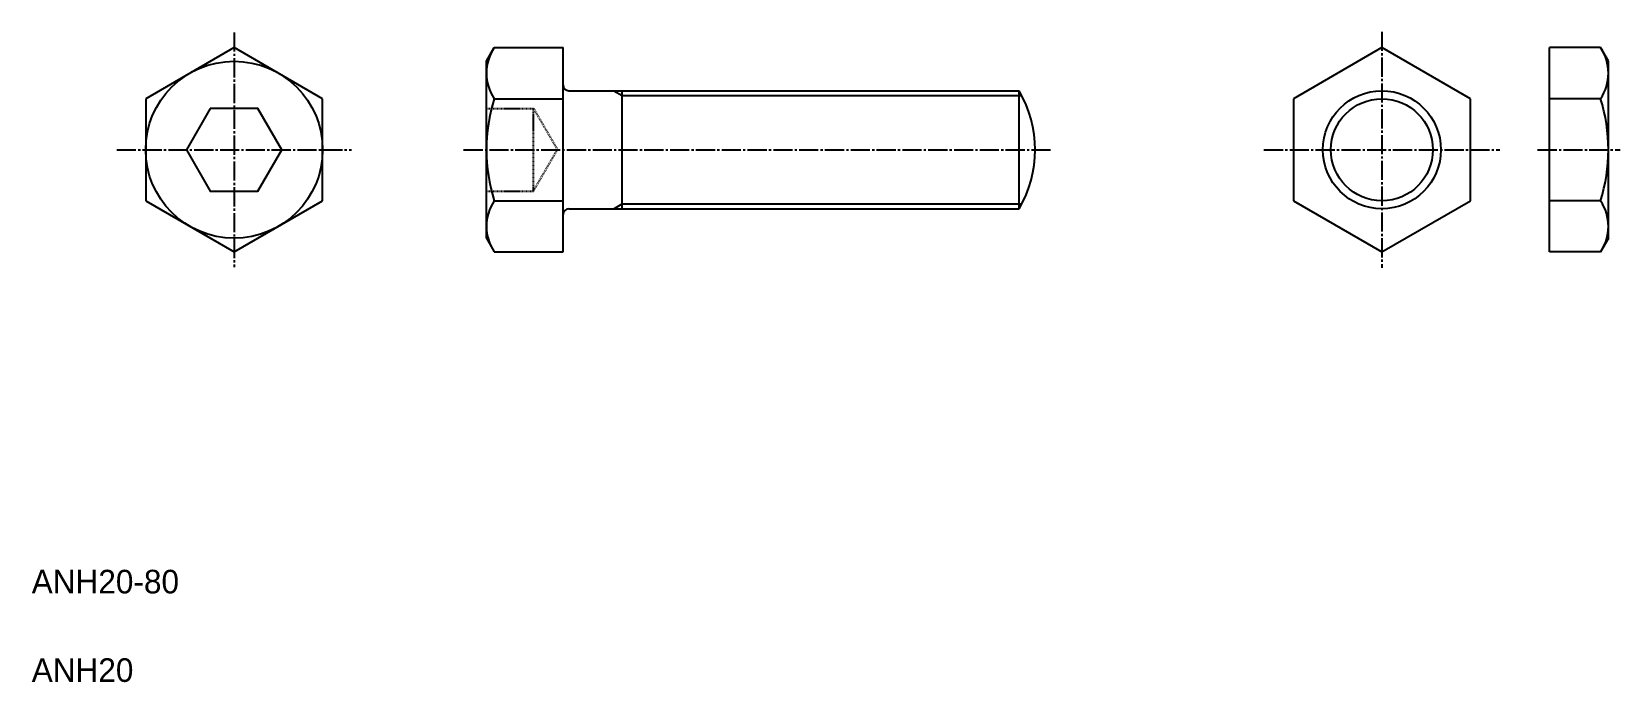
# Model space of a CAD drawing. Extents: x 10 to 279, y 10 to 120.
import ezdxf

# ---------------------------------------------------------------- set-up
doc = ezdxf.new("R2010")
doc.units = 0
doc.header["$LTSCALE"] = 0.25
doc.linetypes.add('CENTER', pattern=[17.5, 13, -1.5, 1.5, -1.5])
doc.linetypes.add('DASHED', pattern=[0.75, 0.5, -0.25])
doc.layers.get('0').update_dxf_attribs({"linetype": 'CONTINUOUS'})
doc.layers.add('CENTER', color=1, linetype='CENTER')

msp = doc.modelspace()

# ---------------------------------------------------------------- linework, layer by layer
at = {"color": 7, "linetype": 'CONTINUOUS'}
for p, q in [((44.32, 117.53), (29.32, 108.87)), ((59.32, 108.87), (44.32, 117.53)), ((88.42, 117.53), (100.08, 117.53)), ((100.08, 82.89), (100.08, 117.53)), ((238.88, 117.53), (223.88, 108.87)), ((253.88, 108.87), (238.88, 117.53)), ((267.28, 82.89), (267.28, 117.53)), ((275.94, 117.53), (267.28, 117.53)), ((87.08, 85.21), (87.08, 115.21)), ((277.28, 85.21), (277.28, 115.21)), ((29.32, 108.87), (29.32, 91.55)), ((59.32, 91.55), (59.32, 108.87)), ((88.42, 108.87), (100.08, 108.87)), ((101.08, 110.21), (177.4, 110.21)), ((110.08, 90.21), (110.08, 110.21)), ((177.4, 90.21), (177.4, 110.21)), ((223.88, 108.87), (223.88, 91.55)), ((253.88, 91.55), (253.88, 108.87)), ((275.94, 108.87), (267.28, 108.87)), ((29.32, 91.55), (44.32, 82.89)), ((44.32, 82.89), (59.32, 91.55)), ((88.42, 91.55), (100.08, 91.55)), ((223.88, 91.55), (238.88, 82.89)), ((238.88, 82.89), (253.88, 91.55)), ((275.94, 91.55), (267.28, 91.55)), ((101.08, 90.21), (177.4, 90.21)), ((88.42, 82.89), (100.08, 82.89)), ((275.94, 82.89), (267.28, 82.89))]:
    msp.add_line(p, q, dxfattribs=at)
for p, q in [((87.08, 115.21), (88.42, 117.53)), ((277.28, 115.21), (275.94, 117.53)), ((120.16, 90.21), (120.16, 90.21)), ((139.24, 90.21), (139.24, 90.21)), ((87.08, 85.21), (88.42, 82.89)), ((277.28, 85.21), (275.94, 82.89))]:
    msp.add_line(p, q)
at = {"color": 3, "linetype": 'CONTINUOUS'}
for p, q in [((108.68, 110.21), (110.08, 109.4)), ((110.08, 109.4), (177.85, 109.4)), ((108.68, 90.21), (110.08, 91.03)), ((110.08, 91.03), (177.85, 91.03))]:
    msp.add_line(p, q, dxfattribs=at)
at = {"color": 3, "linetype": 'DASHED'}
for p, q in [((87.08, 107.21), (95.08, 107.21)), ((95.08, 107.21), (99.12, 100.21)), ((95.08, 93.21), (95.08, 107.21)), ((95.08, 93.21), (99.12, 100.21)), ((87.08, 93.21), (95.08, 93.21))]:
    msp.add_line(p, q, dxfattribs=at)
msp.add_lwpolyline([(40.27, 107.21), (36.23, 100.21), (40.27, 93.21), (48.36, 93.21), (52.4, 100.21), (48.36, 107.21)], close=True)
msp.add_circle((44.32, 100.21), 15)
at = {"color": 3, "linetype": 'CONTINUOUS'}
msp.add_circle((238.88, 100.21), 10, dxfattribs=at)
at = {"color": 7, "linetype": 'CONTINUOUS'}
msp.add_circle((238.88, 100.21), 8.65, dxfattribs=at)
for centre, radius, start, end in [((94.75, 113.2), 7.67, 145.6157, 214.3843), ((269.61, 113.2), 7.67, 325.6157, 34.3843), ((115.74, 100.21), 28.66, 162.412, 197.588), ((248.62, 100.21), 28.66, 342.412, 17.588), ((94.75, 87.22), 7.67, 145.6157, 214.3843), ((269.61, 87.22), 7.67, 325.6157, 34.3843)]:
    msp.add_arc(centre, radius, start, end)
for centre, radius, start, end in [((101.08, 111.21), 1, 180, 270), ((160.08, 100.21), 20, 330, 30), ((101.08, 89.21), 1, 90, 180)]:
    msp.add_arc(centre, radius, start, end, dxfattribs=at)
at = {"layer": 'CENTER', "color": 1, "linetype": 'CENTER'}
for p, q in [((44.32, 120.11), (44.32, 80.32)), ((238.88, 120.21), (238.88, 80.21)), ((24.42, 100.21), (64.21, 100.21)), ((83.22, 100.21), (183.08, 100.21)), ((218.88, 100.21), (258.88, 100.21)), ((265.28, 100.21), (279.28, 100.21))]:
    msp.add_line(p, q, dxfattribs=at)

# ---------------------------------------------------------------- texts
for s, p in [('ANH20-80', (10, 25)), ('ANH20', (10, 10))]:
    msp.add_text(s, height=4).set_placement(p)

doc.saveas('drawing.dxf')
